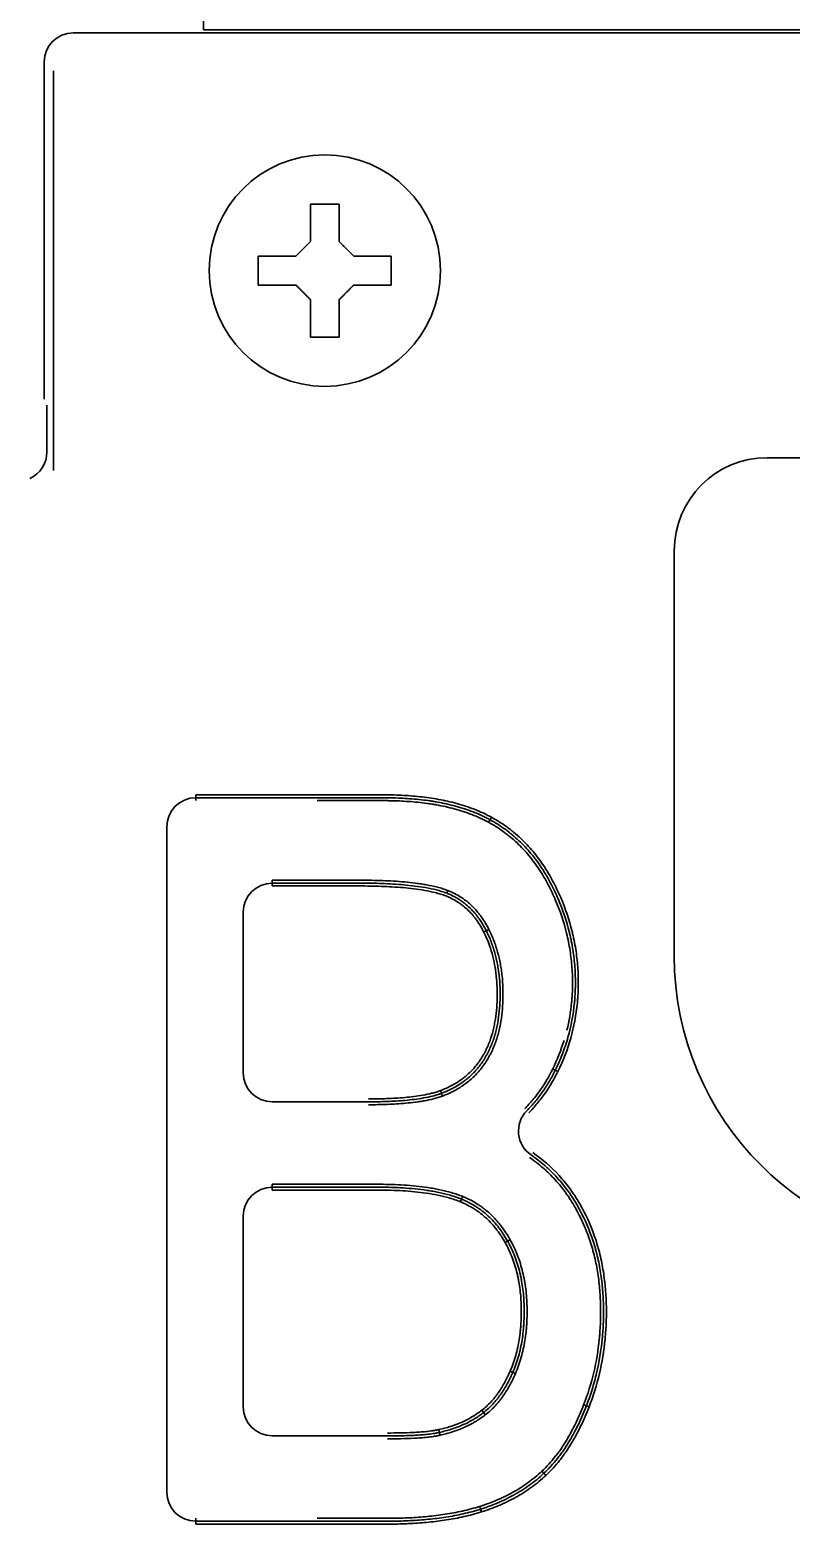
# Model space of a CAD drawing. Extents: x -760 to 4209, y 5795 to 10697.
# Drawn here: x 2643.6 to 2669.9, y 10474.5 to 10526.1 of the extents above; entities that cross this region are included whole.
import ezdxf

# ---------------------------------------------------------------- set-up
doc = ezdxf.new("R2010")
doc.units = 0
doc.header["$LTSCALE"] = 5
doc.layers.add('1', color=7, linetype='CONTINUOUS', true_color=0xffffff)

msp = doc.modelspace()

# ---------------------------------------------------------------- linework, layer by layer
at = {"layer": '1', "color": 7, "linetype": 'Continuous', "lineweight": 35}
for p, q in [((2649.555, 10526.122), (2649.555, 10527.922)), ((2645.054, 10526.022), (2704.055, 10526.022)), ((2704.055, 10526.122), (2649.555, 10526.122)), ((2644.055, 10513.357), (2644.055, 10525.022)), ((2644.37, 10510.894), (2644.37, 10524.707)), ((2651.455, 10517.804), (2651.455, 10518.304)), ((2656.055, 10518.304), (2656.055, 10517.804)), ((2651.455, 10517.304), (2651.455, 10517.804)), ((2656.055, 10517.804), (2656.055, 10517.304)), ((2644.143, 10513.158), (2644.143, 10511.533)), ((2644.143, 10513.158), (2644.143, 10511.533)), ((2644.143, 10511.533), (2644.143, 10511.533)), ((2671.646, 10511.339), (2669.055, 10511.339)), ((2665.838, 10508.122), (2665.838, 10494.122)), ((2649.29, 10499.688), (2649.29, 10499.588)), ((2649.29, 10499.488), (2649.29, 10499.588)), ((2659.421, 10498.739), (2659.469, 10498.827)), ((2659.469, 10498.827), (2659.517, 10498.914)), ((2648.29, 10498.588), (2648.29, 10475.588)), ((2651.935, 10496.739), (2651.935, 10496.639)), ((2651.935, 10496.639), (2651.935, 10496.539)), ((2658.011, 10496.381), (2657.975, 10496.288)), ((2650.935, 10490.08), (2650.935, 10495.639)), ((2659.341, 10494.989), (2659.252, 10494.945)), ((2661.726, 10490.174), (2661.816, 10490.13)), ((2657.786, 10489.374), (2657.751, 10489.468)), ((2655.264, 10489.08), (2651.935, 10489.08)), ((2651.935, 10486.232), (2651.935, 10486.132)), ((2651.935, 10486.132), (2651.935, 10486.032)), ((2658.525, 10485.808), (2658.487, 10485.716)), ((2650.935, 10478.536), (2650.935, 10485.132)), ((2660.078, 10484.264), (2659.991, 10484.216)), ((2660.257, 10479.73), (2660.166, 10479.77)), ((2660.257, 10479.73), (2660.349, 10479.69)), ((2659.244, 10478.342), (2659.183, 10478.421)), ((2659.244, 10478.342), (2659.306, 10478.263)), ((2662.8, 10478.572), (2662.893, 10478.536)), ((2657.697, 10477.755), (2657.719, 10477.658)), ((2655.918, 10477.536), (2651.935, 10477.536)), ((2659.111, 10475.099), (2659.142, 10475.003)), ((2649.29, 10474.688), (2649.29, 10474.588)), ((2649.29, 10474.588), (2649.29, 10474.488))]:
    msp.add_line(p, q, dxfattribs=at)
msp.add_circle((2653.755, 10517.804), 4, dxfattribs=at)
for centre, radius, start, end in [((2669.055, 10508.122), 3.217, 90, 180), ((2649.29, 10498.588), 1, 90, 180), ((2651.935, 10495.639), 1, 90, 180), ((2676.055, 10494.122), 10.217, 180, 270), ((2651.935, 10490.08), 1, 180, 270), ((2661.452, 10488.07), 1, 135.5879, 235.5855), ((2651.935, 10485.132), 1, 90, 180), ((2651.935, 10478.536), 1, 180, 270), ((2649.29, 10475.588), 1, 180, 270)]:
    msp.add_arc(centre, radius, start, end, dxfattribs=at)
for centre, major_axis, ratio, start_param, end_param in [((2645.056, 10525.021), (-0.708, 0.708), 0.998783, 5.498396, 7.067974), ((2643.142, 10511.535), (0.709, -0.709), 0.997569, 5.922109, 7.067974), ((2659.431, 10495.035), (0.0892, 0.0452), 0.004078, 3.141593, 4.712389), ((2661.636, 10490.218), (-0.0897, 0.0441), 0.004362, 1.570796, 3.141593), ((2657.821, 10489.281), (0.0351, -0.0936), 0.002512, 3.141593, 4.712389), ((2658.449, 10485.623), (0.0377, 0.0926), 0.005423, 0, 1.570782), ((2660.165, 10484.313), (0.0872, 0.0489), 0.003959, 3.141593, 4.712389), ((2662.707, 10478.609), (-0.0931, 0.0365), 0.002154, 1.570796, 3.141593), ((2661.263, 10476.317), (-0.0682, 0.0732), 0.005836, 1.570796, 3.141593), ((2661.4, 10476.171), (-0.0686, 0.0728), 0.005836, 0, 1.570796), ((2659.172, 10474.908), (-0.03, 0.0954), 0.004943, 4.712389, 6.283185)]:
    msp.add_ellipse(centre, major_axis=major_axis, ratio=ratio, start_param=start_param, end_param=end_param, dxfattribs=at)
for points in [[(2653.255, 10518.804), (2653.255, 10518.858), (2653.255, 10518.966), (2653.255, 10519.128), (2653.255, 10519.287), (2653.255, 10519.442), (2653.255, 10519.594), (2653.255, 10519.75), (2653.255, 10519.917), (2653.255, 10520.04), (2653.255, 10520.104)], [(2653.255, 10520.104), (2653.422, 10520.104), (2653.755, 10520.104), (2654.088, 10520.104), (2654.255, 10520.104)], [(2652.755, 10518.304), (2652.779, 10518.328), (2652.826, 10518.375), (2652.898, 10518.447), (2652.969, 10518.518), (2653.04, 10518.589), (2653.112, 10518.661), (2653.183, 10518.732), (2653.231, 10518.78), (2653.255, 10518.804)], [(2654.255, 10518.804), (2654.281, 10518.778), (2654.332, 10518.727), (2654.406, 10518.653), (2654.478, 10518.581), (2654.548, 10518.511), (2654.617, 10518.442), (2654.686, 10518.373), (2654.732, 10518.327), (2654.755, 10518.304)], [(2654.755, 10518.304), (2654.809, 10518.304), (2654.917, 10518.304), (2655.079, 10518.304), (2655.238, 10518.304), (2655.393, 10518.304), (2655.545, 10518.304), (2655.701, 10518.304), (2655.868, 10518.304), (2655.991, 10518.304), (2656.055, 10518.304)], [(2652.755, 10517.304), (2652.701, 10517.304), (2652.593, 10517.304), (2652.431, 10517.304), (2652.272, 10517.304), (2652.117, 10517.304), (2651.965, 10517.304), (2651.808, 10517.304), (2651.642, 10517.304), (2651.519, 10517.304), (2651.455, 10517.304)], [(2653.255, 10516.804), (2653.229, 10516.83), (2653.178, 10516.881), (2653.104, 10516.955), (2653.032, 10517.027), (2652.962, 10517.097), (2652.893, 10517.166), (2652.824, 10517.235), (2652.778, 10517.281), (2652.755, 10517.304)], [(2654.755, 10517.304), (2654.731, 10517.28), (2654.684, 10517.233), (2654.612, 10517.161), (2654.541, 10517.09), (2654.47, 10517.019), (2654.398, 10516.947), (2654.327, 10516.876), (2654.279, 10516.828), (2654.255, 10516.804)], [(2654.255, 10516.804), (2654.255, 10516.75), (2654.255, 10516.642), (2654.255, 10516.48), (2654.255, 10516.321), (2654.255, 10516.166), (2654.255, 10516.014), (2654.255, 10515.858), (2654.255, 10515.691), (2654.255, 10515.568), (2654.255, 10515.504)], [(2654.255, 10515.504), (2654.088, 10515.504), (2653.755, 10515.504), (2653.422, 10515.504), (2653.255, 10515.504)], [(2661.636, 10490.217), (2661.794, 10490.539), (2661.925, 10490.868), (2662.029, 10491.205)]]:
    msp.add_open_spline(points, degree=3, dxfattribs=at)
for points, knots in [([(2654.255, 10520.104), (2654.255, 10519.901), (2654.255, 10519.691), (2654.255, 10519.366), (2654.255, 10519.256), (2654.255, 10519.033), (2654.255, 10518.919), (2654.255, 10518.804)], [0, 0, 0, 0, 0.5, 0.5, 0.75, 0.75, 1, 1, 1, 1]), ([(2651.455, 10518.304), (2651.658, 10518.304), (2651.868, 10518.304), (2652.193, 10518.304), (2652.303, 10518.304), (2652.526, 10518.304), (2652.64, 10518.304), (2652.755, 10518.304)], [0, 0, 0, 0, 0.5, 0.5, 0.75, 0.75, 1, 1, 1, 1]), ([(2656.055, 10517.304), (2655.852, 10517.304), (2655.642, 10517.304), (2655.317, 10517.304), (2655.207, 10517.304), (2654.984, 10517.304), (2654.87, 10517.304), (2654.755, 10517.304)], [0, 0, 0, 0, 0.5, 0.5, 0.75, 0.75, 1, 1, 1, 1]), ([(2653.255, 10515.504), (2653.255, 10515.707), (2653.255, 10515.917), (2653.255, 10516.242), (2653.255, 10516.352), (2653.255, 10516.575), (2653.255, 10516.689), (2653.255, 10516.804)], [0, 0, 0, 0, 0.5, 0.5, 0.75, 0.75, 1, 1, 1, 1]), ([(2649.29, 10499.688), (2651.012, 10499.688), (2653.165, 10499.688), (2655.318, 10499.688), (2655.775, 10499.688), (2655.802, 10499.688), (2655.856, 10499.688), (2655.937, 10499.687), (2656.125, 10499.685), (2656.286, 10499.679), (2656.609, 10499.664), (2656.824, 10499.648), (2657.147, 10499.613), (2657.254, 10499.6), (2657.469, 10499.569), (2657.576, 10499.552), (2657.79, 10499.513), (2657.896, 10499.492), (2658.107, 10499.444), (2658.212, 10499.418), (2658.524, 10499.333), (2658.729, 10499.266), (2659.13, 10499.11), (2659.326, 10499.019), (2659.517, 10498.914)], [0, 0, 0, 0, 0.5, 0.625, 0.625, 0.632812, 0.632812, 0.640625, 0.65625, 0.6875, 0.6875, 0.75, 0.75, 0.78125, 0.78125, 0.8125, 0.8125, 0.84375, 0.84375, 0.875, 0.875, 0.9375, 0.9375, 1, 1, 1, 1]), ([(2659.469, 10498.827), (2659.468, 10498.828), (2659.466, 10498.828), (2659.463, 10498.83), (2659.459, 10498.832), (2659.448, 10498.838), (2659.427, 10498.849), (2659.386, 10498.872), (2659.301, 10498.915), (2659.229, 10498.95), (2659.082, 10499.018), (2658.984, 10499.06), (2658.685, 10499.176), (2658.482, 10499.241), (2658.07, 10499.353), (2657.861, 10499.399), (2657.597, 10499.447), (2657.544, 10499.456), (2657.437, 10499.473), (2657.384, 10499.481), (2657.224, 10499.503), (2657.117, 10499.516), (2656.796, 10499.55), (2656.582, 10499.565), (2656.26, 10499.58), (2656.153, 10499.583), (2655.992, 10499.586), (2655.939, 10499.587), (2655.832, 10499.588), (2655.778, 10499.588), (2655.295, 10499.588), (2653.151, 10499.588), (2651.006, 10499.588), (2649.29, 10499.588)], [0, 0, 0, 0, 0.000488, 0.000488, 0.000977, 0.001953, 0.003906, 0.007812, 0.015625, 0.03125, 0.03125, 0.0625, 0.0625, 0.125, 0.125, 0.1875, 0.1875, 0.203125, 0.203125, 0.21875, 0.21875, 0.25, 0.25, 0.3125, 0.3125, 0.34375, 0.34375, 0.359375, 0.359375, 0.375, 0.375, 0.5, 1, 1, 1, 1]), ([(2659.421, 10498.739), (2659.232, 10498.843), (2659.037, 10498.932), (2658.64, 10499.085), (2658.438, 10499.15), (2658.028, 10499.26), (2657.82, 10499.305), (2657.557, 10499.352), (2657.504, 10499.361), (2657.398, 10499.377), (2657.345, 10499.385), (2657.186, 10499.407), (2657.079, 10499.42), (2656.76, 10499.453), (2656.547, 10499.467), (2656.227, 10499.481), (2656.12, 10499.484), (2655.96, 10499.487), (2655.907, 10499.487), (2655.8, 10499.488), (2655.747, 10499.488), (2655.267, 10499.488), (2654.531, 10499.488), (2653.795, 10499.488), (2653.486, 10499.488)], [0, 0, 0, 0, 0.105854, 0.105854, 0.211707, 0.211707, 0.317561, 0.317561, 0.344025, 0.344025, 0.370488, 0.370488, 0.423415, 0.423415, 0.529269, 0.529269, 0.582195, 0.582195, 0.608659, 0.608659, 0.635122, 0.635122, 0.84683, 1, 1, 1, 1]), ([(2661.726, 10490.174), (2661.727, 10490.176), (2661.728, 10490.179), (2661.731, 10490.185), (2661.735, 10490.194), (2661.745, 10490.214), (2661.765, 10490.254), (2661.803, 10490.336), (2661.877, 10490.498), (2662.012, 10490.828), (2662.109, 10491.115), (2662.274, 10491.698), (2662.349, 10492.097), (2662.394, 10492.556), (2662.398, 10492.607), (2662.406, 10492.71), (2662.415, 10492.863), (2662.42, 10493.016), (2662.423, 10493.322), (2662.417, 10493.525), (2662.388, 10493.93), (2662.365, 10494.132), (2662.318, 10494.434), (2662.291, 10494.585), (2662.259, 10494.735), (2662.237, 10494.835), (2662.225, 10494.885), (2662.115, 10495.333), (2661.984, 10495.718), (2661.785, 10496.184), (2661.743, 10496.276), (2661.656, 10496.46), (2661.61, 10496.551), (2661.515, 10496.731), (2661.465, 10496.82), (2661.387, 10496.952), (2661.361, 10496.996), (2661.306, 10497.083), (2661.278, 10497.126), (2661.136, 10497.34), (2661.015, 10497.504), (2660.754, 10497.816), (2660.615, 10497.965), (2660.392, 10498.174), (2660.315, 10498.242), (2660.196, 10498.34), (2660.156, 10498.373), (2660.074, 10498.436), (2660.033, 10498.467), (2659.824, 10498.618), (2659.65, 10498.728), (2659.469, 10498.827)], [0, 0, 0, 0, 0.000977, 0.000977, 0.001953, 0.003906, 0.007813, 0.015625, 0.03125, 0.0625, 0.125, 0.125, 0.25, 0.25, 0.265625, 0.265625, 0.28125, 0.3125, 0.3125, 0.375, 0.375, 0.4375, 0.4375, 0.46875, 0.484375, 0.484375, 0.5, 0.5, 0.625, 0.625, 0.65625, 0.65625, 0.6875, 0.6875, 0.71875, 0.71875, 0.734375, 0.734375, 0.75, 0.75, 0.8125, 0.8125, 0.875, 0.875, 0.90625, 0.90625, 0.921875, 0.921875, 0.9375, 0.9375, 1, 1, 1, 1]), ([(2659.517, 10498.914), (2659.701, 10498.814), (2659.878, 10498.703), (2660.089, 10498.55), (2660.131, 10498.518), (2660.214, 10498.454), (2660.255, 10498.422), (2660.376, 10498.322), (2660.454, 10498.253), (2660.681, 10498.04), (2660.822, 10497.89), (2661.088, 10497.573), (2661.211, 10497.407), (2661.356, 10497.19), (2661.384, 10497.146), (2661.44, 10497.058), (2661.521, 10496.924), (2661.597, 10496.789), (2661.694, 10496.606), (2661.74, 10496.514), (2661.829, 10496.328), (2661.872, 10496.234), (2662.075, 10495.761), (2662.208, 10495.371), (2662.32, 10494.916), (2662.332, 10494.865), (2662.355, 10494.763), (2662.388, 10494.61), (2662.452, 10494.253), (2662.487, 10493.945), (2662.517, 10493.534), (2662.523, 10493.328), (2662.52, 10493.017), (2662.515, 10492.862), (2662.506, 10492.706), (2662.498, 10492.602), (2662.494, 10492.55), (2662.449, 10492.083), (2662.297, 10491.274), (2662, 10490.505), (2661.816, 10490.13)], [0, 0, 0, 0, 0.0625, 0.0625, 0.078125, 0.078125, 0.09375, 0.09375, 0.125, 0.125, 0.1875, 0.1875, 0.25, 0.25, 0.265625, 0.265625, 0.28125, 0.3125, 0.3125, 0.34375, 0.34375, 0.375, 0.375, 0.5, 0.5, 0.515625, 0.515625, 0.53125, 0.5625, 0.625, 0.625, 0.6875, 0.6875, 0.71875, 0.734375, 0.734375, 0.75, 0.75, 0.875, 1, 1, 1, 1]), ([(2662.126, 10491.555), (2662.203, 10491.867), (2662.257, 10492.186), (2662.294, 10492.56), (2662.298, 10492.611), (2662.306, 10492.712), (2662.309, 10492.762), (2662.317, 10492.913), (2662.32, 10493.014), (2662.323, 10493.315), (2662.317, 10493.515), (2662.289, 10493.914), (2662.255, 10494.212), (2662.203, 10494.509), (2662.163, 10494.706), (2662.141, 10494.805), (2662.022, 10495.296), (2661.893, 10495.675), (2661.697, 10496.134), (2661.656, 10496.225), (2661.571, 10496.406), (2661.526, 10496.495), (2661.386, 10496.761), (2661.285, 10496.934), (2661.117, 10497.188), (2661.059, 10497.271), (2660.939, 10497.433), (2660.877, 10497.512), (2660.685, 10497.743), (2660.548, 10497.89), (2660.329, 10498.096), (2660.216, 10498.196), (2660.098, 10498.291), (2660.018, 10498.354), (2659.977, 10498.384), (2659.854, 10498.474), (2659.77, 10498.531), (2659.598, 10498.639), (2659.511, 10498.69), (2659.421, 10498.739)], [0, 0, 0, 0, 0.118846, 0.118846, 0.137203, 0.137203, 0.15556, 0.15556, 0.192275, 0.192275, 0.265705, 0.265705, 0.339134, 0.375849, 0.375849, 0.412564, 0.412564, 0.559423, 0.559423, 0.596138, 0.596138, 0.632852, 0.632852, 0.706282, 0.706282, 0.742997, 0.742997, 0.779711, 0.779711, 0.853141, 0.853141, 0.889856, 0.908213, 0.908213, 0.92657, 0.92657, 0.963285, 0.963285, 1, 1, 1, 1]), ([(2651.935, 10496.739), (2652.444, 10496.739), (2653.208, 10496.739), (2654.099, 10496.739), (2654.545, 10496.739), (2654.736, 10496.739), (2654.863, 10496.739), (2654.927, 10496.74), (2655.245, 10496.739), (2655.5, 10496.734), (2655.882, 10496.72), (2656.009, 10496.714), (2656.263, 10496.698), (2656.39, 10496.688), (2656.644, 10496.665), (2656.77, 10496.652), (2656.96, 10496.627), (2657.023, 10496.618), (2657.149, 10496.599), (2657.212, 10496.589), (2657.4, 10496.555), (2657.524, 10496.528), (2657.709, 10496.481), (2657.77, 10496.463), (2657.892, 10496.425), (2657.952, 10496.404), (2658.011, 10496.381)], [0, 0, 0, 0, 0.25, 0.375, 0.4375, 0.46875, 0.46875, 0.5, 0.5, 0.625, 0.625, 0.6875, 0.6875, 0.75, 0.75, 0.8125, 0.8125, 0.84375, 0.84375, 0.875, 0.875, 0.9375, 0.9375, 0.96875, 0.96875, 1, 1, 1, 1]), ([(2651.935, 10496.639), (2652.441, 10496.639), (2653.2, 10496.639), (2654.086, 10496.639), (2654.529, 10496.639), (2654.719, 10496.639), (2654.845, 10496.639), (2654.909, 10496.64), (2655.225, 10496.639), (2655.478, 10496.635), (2655.858, 10496.621), (2655.984, 10496.615), (2656.237, 10496.599), (2656.363, 10496.59), (2656.615, 10496.568), (2656.741, 10496.554), (2656.992, 10496.522), (2657.117, 10496.504), (2657.367, 10496.459), (2657.491, 10496.433), (2657.675, 10496.386), (2657.735, 10496.369), (2657.856, 10496.332), (2657.916, 10496.311), (2657.975, 10496.288)], [0, 0, 0, 0, 0.25, 0.375, 0.4375, 0.46875, 0.46875, 0.5, 0.5, 0.625, 0.625, 0.6875, 0.6875, 0.75, 0.75, 0.8125, 0.8125, 0.875, 0.875, 0.9375, 0.9375, 0.96875, 0.96875, 1, 1, 1, 1]), ([(2657.939, 10496.194), (2657.879, 10496.218), (2657.819, 10496.238), (2657.699, 10496.276), (2657.638, 10496.293), (2657.455, 10496.339), (2657.333, 10496.364), (2657.086, 10496.408), (2656.962, 10496.426), (2656.714, 10496.457), (2656.589, 10496.47), (2656.339, 10496.492), (2656.213, 10496.501), (2655.962, 10496.516), (2655.836, 10496.522), (2655.459, 10496.535), (2655.207, 10496.539), (2654.893, 10496.539), (2654.83, 10496.539), (2654.704, 10496.539), (2654.515, 10496.539), (2654.075, 10496.539), (2653.194, 10496.539), (2652.439, 10496.539), (2651.935, 10496.539)], [0, 0, 0, 0, 0.03125, 0.03125, 0.0625, 0.0625, 0.125, 0.125, 0.1875, 0.1875, 0.25, 0.25, 0.3125, 0.3125, 0.375, 0.375, 0.5, 0.5, 0.53125, 0.53125, 0.5625, 0.625, 0.75, 1, 1, 1, 1]), ([(2659.252, 10494.945), (2659.182, 10495.084), (2659.104, 10495.217), (2658.992, 10495.376), (2658.968, 10495.407), (2658.921, 10495.468), (2658.848, 10495.558), (2658.717, 10495.699), (2658.602, 10495.801), (2658.512, 10495.873), (2658.481, 10495.897), (2658.434, 10495.931), (2658.418, 10495.942), (2658.385, 10495.964), (2658.24, 10496.06), (2658.084, 10496.138), (2657.939, 10496.194)], [0, 0, 0, 0, 0.25, 0.25, 0.3125, 0.3125, 0.375, 0.5, 0.625, 0.625, 0.6875, 0.6875, 0.71875, 0.71875, 0.75, 1, 1, 1, 1]), ([(2657.975, 10496.288), (2657.98, 10496.286), (2657.985, 10496.284), (2657.994, 10496.28), (2658.008, 10496.275), (2658.041, 10496.261), (2658.106, 10496.233), (2658.233, 10496.173), (2658.355, 10496.103), (2658.439, 10496.048), (2658.473, 10496.025), (2658.489, 10496.014), (2658.538, 10495.978), (2658.635, 10495.906), (2658.784, 10495.773), (2658.893, 10495.657), (2658.971, 10495.565), (2658.997, 10495.534), (2659.046, 10495.47), (2659.07, 10495.438), (2659.14, 10495.339), (2659.184, 10495.271), (2659.267, 10495.133), (2659.305, 10495.062), (2659.341, 10494.989)], [0, 0, 0, 0, 0.007813, 0.007813, 0.015625, 0.03125, 0.0625, 0.125, 0.25, 0.28125, 0.28125, 0.3125, 0.3125, 0.375, 0.5, 0.625, 0.625, 0.6875, 0.6875, 0.75, 0.75, 0.875, 0.875, 1, 1, 1, 1]), ([(2658.011, 10496.381), (2658.168, 10496.32), (2658.317, 10496.245), (2658.494, 10496.132), (2658.529, 10496.108), (2658.597, 10496.06), (2658.697, 10495.984), (2658.852, 10495.847), (2658.965, 10495.726), (2659.047, 10495.631), (2659.073, 10495.598), (2659.124, 10495.532), (2659.149, 10495.499), (2659.271, 10495.328), (2659.356, 10495.184), (2659.431, 10495.034)], [0, 0, 0, 0, 0.25, 0.25, 0.3125, 0.3125, 0.375, 0.5, 0.625, 0.625, 0.6875, 0.6875, 0.75, 0.75, 1, 1, 1, 1]), ([(2657.751, 10489.468), (2657.877, 10489.515), (2657.999, 10489.568), (2658.234, 10489.69), (2658.348, 10489.759), (2658.484, 10489.855), (2658.51, 10489.875), (2658.564, 10489.915), (2658.59, 10489.936), (2658.668, 10490), (2658.817, 10490.133), (2658.949, 10490.28), (2659.07, 10490.436), (2659.108, 10490.49), (2659.181, 10490.601), (2659.216, 10490.658), (2659.265, 10490.745), (2659.281, 10490.775), (2659.312, 10490.834), (2659.356, 10490.924), (2659.397, 10491.015), (2659.471, 10491.199), (2659.514, 10491.325), (2659.567, 10491.517), (2659.584, 10491.582), (2659.606, 10491.679), (2659.613, 10491.712), (2659.626, 10491.778), (2659.632, 10491.81), (2659.661, 10491.974), (2659.679, 10492.105), (2659.704, 10492.368), (2659.711, 10492.5), (2659.717, 10492.697), (2659.717, 10492.763), (2659.717, 10492.894), (2659.716, 10492.96), (2659.708, 10493.158), (2659.699, 10493.29), (2659.678, 10493.488), (2659.67, 10493.554), (2659.655, 10493.653), (2659.65, 10493.686), (2659.639, 10493.751), (2659.61, 10493.915), (2659.573, 10494.076), (2659.467, 10494.458), (2659.373, 10494.706), (2659.252, 10494.945)], [0, 0, 0, 0, 0.0625, 0.0625, 0.125, 0.125, 0.140625, 0.140625, 0.15625, 0.15625, 0.1875, 0.25, 0.25, 0.28125, 0.28125, 0.3125, 0.3125, 0.328125, 0.328125, 0.34375, 0.375, 0.375, 0.4375, 0.4375, 0.46875, 0.46875, 0.484375, 0.484375, 0.5, 0.5, 0.5625, 0.5625, 0.625, 0.625, 0.65625, 0.65625, 0.6875, 0.6875, 0.75, 0.75, 0.78125, 0.78125, 0.796875, 0.796875, 0.8125, 0.875, 0.875, 1, 1, 1, 1]), ([(2659.341, 10494.989), (2659.342, 10494.988), (2659.343, 10494.986), (2659.345, 10494.982), (2659.348, 10494.976), (2659.355, 10494.963), (2659.368, 10494.936), (2659.394, 10494.882), (2659.444, 10494.773), (2659.483, 10494.679), (2659.556, 10494.489), (2659.598, 10494.36), (2659.67, 10494.099), (2659.701, 10493.967), (2659.732, 10493.799), (2659.738, 10493.765), (2659.749, 10493.698), (2659.755, 10493.664), (2659.769, 10493.563), (2659.778, 10493.495), (2659.799, 10493.292), (2659.809, 10493.157), (2659.816, 10492.954), (2659.817, 10492.886), (2659.817, 10492.751), (2659.816, 10492.684), (2659.811, 10492.482), (2659.803, 10492.347), (2659.776, 10492.077), (2659.758, 10491.943), (2659.727, 10491.775), (2659.721, 10491.741), (2659.707, 10491.674), (2659.7, 10491.64), (2659.677, 10491.54), (2659.66, 10491.474), (2659.604, 10491.278), (2659.559, 10491.149), (2659.482, 10490.96), (2659.454, 10490.898), (2659.409, 10490.806), (2659.394, 10490.775), (2659.362, 10490.715), (2659.345, 10490.684), (2659.294, 10490.595), (2659.259, 10490.537), (2659.183, 10490.423), (2659.144, 10490.368), (2659.019, 10490.208), (2658.929, 10490.108), (2658.781, 10489.967), (2658.73, 10489.922), (2658.651, 10489.856), (2658.624, 10489.835), (2658.569, 10489.793), (2658.541, 10489.773), (2658.485, 10489.733), (2658.456, 10489.714), (2658.399, 10489.676), (2658.312, 10489.622), (2658.222, 10489.571), (2658.04, 10489.477), (2657.915, 10489.422), (2657.786, 10489.374)], [0, 0, 0, 0, 0.000977, 0.000977, 0.001953, 0.003906, 0.007813, 0.015625, 0.03125, 0.0625, 0.0625, 0.125, 0.125, 0.1875, 0.1875, 0.203125, 0.203125, 0.21875, 0.21875, 0.25, 0.25, 0.3125, 0.3125, 0.34375, 0.34375, 0.375, 0.375, 0.4375, 0.4375, 0.5, 0.5, 0.515625, 0.515625, 0.53125, 0.53125, 0.5625, 0.5625, 0.625, 0.625, 0.65625, 0.65625, 0.671875, 0.671875, 0.6875, 0.6875, 0.71875, 0.71875, 0.75, 0.75, 0.8125, 0.8125, 0.84375, 0.84375, 0.859375, 0.859375, 0.875, 0.875, 0.890625, 0.890625, 0.90625, 0.9375, 0.9375, 1, 1, 1, 1]), ([(2659.431, 10495.034), (2659.494, 10494.908), (2659.551, 10494.78), (2659.651, 10494.52), (2659.694, 10494.388), (2659.768, 10494.119), (2659.8, 10493.983), (2659.838, 10493.776), (2659.85, 10493.707), (2659.87, 10493.568), (2659.878, 10493.499), (2659.9, 10493.291), (2659.909, 10493.152), (2659.916, 10492.944), (2659.917, 10492.875), (2659.917, 10492.736), (2659.916, 10492.667), (2659.91, 10492.459), (2659.901, 10492.32), (2659.873, 10492.043), (2659.853, 10491.905), (2659.821, 10491.732), (2659.814, 10491.698), (2659.8, 10491.629), (2659.777, 10491.526), (2659.75, 10491.425), (2659.691, 10491.224), (2659.645, 10491.092), (2659.564, 10490.899), (2659.535, 10490.835), (2659.488, 10490.741), (2659.472, 10490.709), (2659.439, 10490.647), (2659.422, 10490.616), (2659.334, 10490.464), (2659.256, 10490.349), (2659.085, 10490.131), (2658.991, 10490.028), (2658.839, 10489.884), (2658.786, 10489.838), (2658.677, 10489.749), (2658.62, 10489.706), (2658.449, 10489.586), (2658.329, 10489.514), (2658.081, 10489.386), (2657.953, 10489.33), (2657.821, 10489.28)], [0, 0, 0, 0, 0.0625, 0.0625, 0.125, 0.125, 0.1875, 0.1875, 0.21875, 0.21875, 0.25, 0.25, 0.3125, 0.3125, 0.34375, 0.34375, 0.375, 0.375, 0.4375, 0.4375, 0.5, 0.5, 0.515625, 0.515625, 0.53125, 0.5625, 0.5625, 0.625, 0.625, 0.65625, 0.65625, 0.671875, 0.671875, 0.6875, 0.6875, 0.75, 0.75, 0.8125, 0.8125, 0.84375, 0.84375, 0.875, 0.875, 0.9375, 0.9375, 1, 1, 1, 1]), ([(2660.667, 10488.84), (2660.766, 10488.94), (2660.86, 10489.045), (2661.04, 10489.262), (2661.126, 10489.373), (2661.37, 10489.72), (2661.512, 10489.963), (2661.636, 10490.217)], [0, 0, 0, 0, 0.25, 0.25, 0.5, 0.5, 1, 1, 1, 1]), ([(2660.738, 10488.77), (2660.839, 10488.872), (2660.935, 10488.979), (2661.118, 10489.199), (2661.206, 10489.313), (2661.371, 10489.549), (2661.449, 10489.67), (2661.595, 10489.918), (2661.663, 10490.044), (2661.726, 10490.174)], [0, 0, 0, 0, 0.25, 0.25, 0.5, 0.5, 0.75, 0.75, 1, 1, 1, 1]), ([(2661.816, 10490.13), (2661.687, 10489.866), (2661.539, 10489.614), (2661.286, 10489.254), (2661.197, 10489.138), (2661.01, 10488.913), (2660.912, 10488.804), (2660.81, 10488.7)], [0, 0, 0, 0, 0.5, 0.5, 0.75, 0.75, 1, 1, 1, 1]), ([(2655.264, 10489.18), (2655.473, 10489.18), (2655.683, 10489.183), (2655.997, 10489.195), (2656.102, 10489.2), (2656.312, 10489.212), (2656.416, 10489.22), (2656.625, 10489.239), (2656.729, 10489.25), (2656.937, 10489.277), (2657.041, 10489.292), (2657.247, 10489.329), (2657.349, 10489.35), (2657.501, 10489.388), (2657.552, 10489.402), (2657.652, 10489.433), (2657.702, 10489.449), (2657.751, 10489.468)], [0, 0, 0, 0, 0.25, 0.25, 0.375, 0.375, 0.5, 0.5, 0.625, 0.625, 0.75, 0.75, 0.875, 0.875, 0.9375, 0.9375, 1, 1, 1, 1]), ([(2657.786, 10489.374), (2657.783, 10489.373), (2657.78, 10489.372), (2657.773, 10489.37), (2657.764, 10489.366), (2657.742, 10489.358), (2657.698, 10489.343), (2657.66, 10489.331), (2657.584, 10489.307), (2657.533, 10489.293), (2657.379, 10489.254), (2657.275, 10489.232), (2657.066, 10489.195), (2656.961, 10489.179), (2656.75, 10489.152), (2656.644, 10489.14), (2656.432, 10489.121), (2656.326, 10489.113), (2656.114, 10489.1), (2656.008, 10489.095), (2655.689, 10489.083), (2655.476, 10489.08), (2655.264, 10489.08)], [0, 0, 0, 0, 0.003906, 0.003906, 0.007812, 0.015625, 0.03125, 0.0625, 0.0625, 0.125, 0.125, 0.25, 0.25, 0.375, 0.375, 0.5, 0.5, 0.625, 0.625, 0.75, 0.75, 1, 1, 1, 1]), ([(2657.821, 10489.28), (2657.77, 10489.261), (2657.719, 10489.244), (2657.616, 10489.213), (2657.564, 10489.198), (2657.408, 10489.158), (2657.303, 10489.136), (2657.144, 10489.107), (2657.091, 10489.098), (2656.984, 10489.082), (2656.931, 10489.074), (2656.77, 10489.053), (2656.663, 10489.042), (2656.449, 10489.022), (2656.341, 10489.014), (2656.126, 10489.001), (2656.018, 10488.995), (2655.695, 10488.983), (2655.479, 10488.98), (2655.264, 10488.98)], [0, 0, 0, 0, 0.0625, 0.0625, 0.125, 0.125, 0.25, 0.25, 0.3125, 0.3125, 0.375, 0.375, 0.5, 0.5, 0.625, 0.625, 0.75, 0.75, 1, 1, 1, 1]), ([(2662.707, 10478.608), (2662.851, 10478.975), (2662.967, 10479.349), (2663.146, 10480.107), (2663.209, 10480.492), (2663.252, 10480.932), (2663.257, 10480.98), (2663.265, 10481.078), (2663.268, 10481.128), (2663.278, 10481.275), (2663.288, 10481.471), (2663.295, 10481.764), (2663.293, 10481.959), (2663.286, 10482.251), (2663.276, 10482.445), (2663.241, 10482.832), (2663.216, 10483.025), (2663.153, 10483.41), (2663.114, 10483.601), (2663.054, 10483.84), (2663.042, 10483.888), (2663.016, 10483.983), (2663.002, 10484.031), (2662.96, 10484.172), (2662.81, 10484.641), (2662.609, 10485.086), (2662.366, 10485.512), (2662.315, 10485.596), (2662.235, 10485.721), (2662.208, 10485.762), (2662.152, 10485.844), (2662.124, 10485.884), (2662.066, 10485.965), (2662.036, 10486.004), (2661.977, 10486.083), (2661.885, 10486.2), (2661.725, 10486.387), (2661.588, 10486.529), (2661.482, 10486.633), (2661.446, 10486.667), (2661.373, 10486.734), (2661.189, 10486.899), (2660.994, 10487.05), (2660.831, 10487.162)], [0, 0, 0, 0, 0.125, 0.125, 0.25, 0.25, 0.265625, 0.265625, 0.28125, 0.28125, 0.3125, 0.34375, 0.375, 0.375, 0.4375, 0.4375, 0.5, 0.5, 0.5625, 0.5625, 0.578125, 0.578125, 0.59375, 0.59375, 0.625, 0.75, 0.75, 0.78125, 0.78125, 0.796875, 0.796875, 0.8125, 0.8125, 0.828125, 0.828125, 0.84375, 0.875, 0.90625, 0.90625, 0.921875, 0.921875, 0.9375, 1, 1, 1, 1]), ([(2662.8, 10478.572), (2662.801, 10478.575), (2662.802, 10478.578), (2662.805, 10478.584), (2662.808, 10478.593), (2662.816, 10478.613), (2662.832, 10478.654), (2662.862, 10478.735), (2662.922, 10478.899), (2663.031, 10479.229), (2663.109, 10479.515), (2663.245, 10480.093), (2663.309, 10480.483), (2663.357, 10480.979), (2663.366, 10481.079), (2663.379, 10481.278), (2663.389, 10481.476), (2663.393, 10481.674), (2663.394, 10481.872), (2663.393, 10481.971), (2663.386, 10482.267), (2663.375, 10482.464), (2663.339, 10482.857), (2663.314, 10483.052), (2663.248, 10483.443), (2663.208, 10483.637), (2663.147, 10483.88), (2663.134, 10483.928), (2663.108, 10484.025), (2663.066, 10484.169), (2662.898, 10484.69), (2662.694, 10485.141), (2662.446, 10485.573), (2662.394, 10485.658), (2662.313, 10485.785), (2662.285, 10485.827), (2662.228, 10485.909), (2662.199, 10485.951), (2662.052, 10486.154), (2661.927, 10486.309), (2661.725, 10486.531), (2661.655, 10486.603), (2661.548, 10486.709), (2661.511, 10486.743), (2661.437, 10486.811), (2661.251, 10486.978), (2661.053, 10487.131), (2660.887, 10487.245)], [0, 0, 0, 0, 0.000977, 0.000977, 0.001953, 0.003906, 0.007813, 0.015625, 0.03125, 0.0625, 0.125, 0.125, 0.25, 0.25, 0.28125, 0.28125, 0.3125, 0.34375, 0.34375, 0.375, 0.375, 0.4375, 0.4375, 0.5, 0.5, 0.5625, 0.5625, 0.578125, 0.578125, 0.59375, 0.625, 0.75, 0.75, 0.78125, 0.78125, 0.796875, 0.796875, 0.8125, 0.8125, 0.875, 0.875, 0.90625, 0.90625, 0.921875, 0.921875, 0.9375, 1, 1, 1, 1]), ([(2660.944, 10487.327), (2661.281, 10487.096), (2661.584, 10486.833), (2661.99, 10486.389), (2662.149, 10486.195), (2662.295, 10485.988), (2662.353, 10485.904), (2662.381, 10485.862), (2662.465, 10485.734), (2662.518, 10485.647), (2662.772, 10485.209), (2662.94, 10484.843), (2663.107, 10484.367), (2663.154, 10484.223), (2663.197, 10484.077), (2663.224, 10483.979), (2663.237, 10483.929), (2663.3, 10483.683), (2663.342, 10483.486), (2663.409, 10483.089), (2663.435, 10482.89), (2663.473, 10482.491), (2663.485, 10482.291), (2663.493, 10481.99), (2663.494, 10481.89), (2663.493, 10481.689), (2663.489, 10481.487), (2663.479, 10481.286), (2663.466, 10481.083), (2663.458, 10480.982), (2663.409, 10480.478), (2663.345, 10480.081), (2663.161, 10479.299), (2663.042, 10478.914), (2662.893, 10478.536)], [0, 0, 0, 0, 0.125, 0.125, 0.1875, 0.203125, 0.203125, 0.21875, 0.21875, 0.25, 0.25, 0.375, 0.375, 0.40625, 0.421875, 0.421875, 0.4375, 0.4375, 0.5, 0.5, 0.5625, 0.5625, 0.625, 0.625, 0.65625, 0.65625, 0.6875, 0.71875, 0.71875, 0.75, 0.75, 0.875, 0.875, 1, 1, 1, 1]), ([(2651.935, 10486.232), (2653.041, 10486.232), (2654.217, 10486.232), (2655.392, 10486.232), (2655.53, 10486.232), (2655.599, 10486.232), (2655.807, 10486.23), (2655.945, 10486.228), (2656.222, 10486.219), (2656.36, 10486.212), (2656.636, 10486.194), (2656.774, 10486.183), (2657.048, 10486.155), (2657.186, 10486.138), (2657.391, 10486.107), (2657.459, 10486.096), (2657.595, 10486.071), (2657.663, 10486.058), (2657.866, 10486.015), (2658.001, 10485.982), (2658.266, 10485.905), (2658.397, 10485.861), (2658.525, 10485.808)], [0, 0, 0, 0, 0.5, 0.53125, 0.53125, 0.5625, 0.5625, 0.625, 0.625, 0.6875, 0.6875, 0.75, 0.75, 0.8125, 0.8125, 0.84375, 0.84375, 0.875, 0.875, 0.9375, 0.9375, 1, 1, 1, 1]), ([(2651.935, 10486.132), (2653.035, 10486.132), (2654.203, 10486.132), (2655.372, 10486.132), (2655.509, 10486.132), (2655.578, 10486.132), (2655.784, 10486.131), (2655.921, 10486.128), (2656.196, 10486.12), (2656.334, 10486.113), (2656.608, 10486.096), (2656.745, 10486.085), (2657.018, 10486.057), (2657.155, 10486.041), (2657.358, 10486.011), (2657.426, 10486), (2657.562, 10485.976), (2657.629, 10485.963), (2657.831, 10485.921), (2657.965, 10485.888), (2658.229, 10485.812), (2658.359, 10485.768), (2658.487, 10485.716)], [0, 0, 0, 0, 0.5, 0.53125, 0.53125, 0.5625, 0.5625, 0.625, 0.625, 0.6875, 0.6875, 0.75, 0.75, 0.8125, 0.8125, 0.84375, 0.84375, 0.875, 0.875, 0.9375, 0.9375, 1, 1, 1, 1]), ([(2658.449, 10485.624), (2658.384, 10485.65), (2658.32, 10485.674), (2658.19, 10485.718), (2658.125, 10485.738), (2657.928, 10485.795), (2657.796, 10485.826), (2657.53, 10485.881), (2657.396, 10485.904), (2657.127, 10485.944), (2656.992, 10485.96), (2656.721, 10485.987), (2656.585, 10485.997), (2656.312, 10486.014), (2656.176, 10486.02), (2655.902, 10486.029), (2655.765, 10486.031), (2655.594, 10486.032), (2655.56, 10486.032), (2655.492, 10486.032), (2655.389, 10486.032), (2654.192, 10486.032), (2653.029, 10486.032), (2651.935, 10486.032)], [0, 0, 0, 0, 0.03125, 0.03125, 0.0625, 0.0625, 0.125, 0.125, 0.1875, 0.1875, 0.25, 0.25, 0.3125, 0.3125, 0.375, 0.375, 0.4375, 0.4375, 0.453125, 0.453125, 0.46875, 0.5, 1, 1, 1, 1]), ([(2659.991, 10484.216), (2659.947, 10484.294), (2659.902, 10484.37), (2659.829, 10484.482), (2659.804, 10484.519), (2659.752, 10484.591), (2659.726, 10484.627), (2659.59, 10484.804), (2659.472, 10484.935), (2659.278, 10485.114), (2659.177, 10485.2), (2659.07, 10485.279), (2658.997, 10485.33), (2658.96, 10485.355), (2658.772, 10485.474), (2658.614, 10485.555), (2658.449, 10485.624)], [0, 0, 0, 0, 0.125, 0.125, 0.1875, 0.1875, 0.25, 0.25, 0.5, 0.5, 0.625, 0.6875, 0.6875, 0.75, 0.75, 1, 1, 1, 1]), ([(2658.487, 10485.716), (2658.497, 10485.712), (2658.508, 10485.707), (2658.529, 10485.698), (2658.561, 10485.684), (2658.634, 10485.651), (2658.778, 10485.581), (2658.898, 10485.513), (2659.014, 10485.439), (2659.052, 10485.413), (2659.128, 10485.361), (2659.238, 10485.279), (2659.481, 10485.074), (2659.665, 10484.871), (2659.805, 10484.689), (2659.832, 10484.652), (2659.885, 10484.577), (2659.911, 10484.539), (2659.986, 10484.423), (2660.033, 10484.345), (2660.078, 10484.264)], [0, 0, 0, 0, 0.015625, 0.015625, 0.03125, 0.0625, 0.125, 0.25, 0.25, 0.3125, 0.3125, 0.375, 0.5, 0.75, 0.75, 0.8125, 0.8125, 0.875, 0.875, 1, 1, 1, 1]), ([(2658.525, 10485.808), (2658.701, 10485.736), (2658.869, 10485.649), (2659.069, 10485.522), (2659.108, 10485.496), (2659.186, 10485.442), (2659.3, 10485.358), (2659.479, 10485.207), (2659.643, 10485.041), (2659.736, 10484.934), (2659.797, 10484.862), (2659.826, 10484.825), (2659.971, 10484.637), (2660.073, 10484.478), (2660.166, 10484.313)], [0, 0, 0, 0, 0.25, 0.25, 0.3125, 0.3125, 0.375, 0.5, 0.625, 0.6875, 0.6875, 0.75, 0.75, 1, 1, 1, 1]), ([(2660.166, 10484.313), (2660.264, 10484.138), (2660.348, 10483.957), (2660.491, 10483.586), (2660.55, 10483.395), (2660.645, 10483.005), (2660.68, 10482.809), (2660.729, 10482.416), (2660.743, 10482.219), (2660.751, 10481.922), (2660.752, 10481.823), (2660.749, 10481.624), (2660.745, 10481.525), (2660.736, 10481.376), (2660.733, 10481.326), (2660.724, 10481.226), (2660.71, 10481.077), (2660.69, 10480.929), (2660.643, 10480.636), (2660.601, 10480.443), (2660.493, 10480.062), (2660.428, 10479.874), (2660.349, 10479.69)], [0, 0, 0, 0, 0.125, 0.125, 0.25, 0.25, 0.375, 0.375, 0.5, 0.5, 0.5625, 0.5625, 0.625, 0.625, 0.65625, 0.65625, 0.6875, 0.75, 0.75, 0.875, 0.875, 1, 1, 1, 1]), ([(2660.166, 10479.77), (2660.242, 10479.947), (2660.304, 10480.128), (2660.407, 10480.494), (2660.448, 10480.68), (2660.493, 10480.963), (2660.505, 10481.058), (2660.521, 10481.201), (2660.525, 10481.249), (2660.533, 10481.345), (2660.544, 10481.488), (2660.549, 10481.631), (2660.552, 10481.822), (2660.551, 10481.917), (2660.544, 10482.202), (2660.53, 10482.392), (2660.495, 10482.676), (2660.481, 10482.77), (2660.456, 10482.912), (2660.446, 10482.959), (2660.427, 10483.053), (2660.416, 10483.1), (2660.36, 10483.334), (2660.303, 10483.517), (2660.166, 10483.873), (2660.085, 10484.047), (2659.991, 10484.216)], [0, 0, 0, 0, 0.125, 0.125, 0.25, 0.25, 0.3125, 0.3125, 0.34375, 0.34375, 0.375, 0.4375, 0.4375, 0.5, 0.5, 0.625, 0.625, 0.6875, 0.6875, 0.71875, 0.71875, 0.75, 0.75, 0.875, 0.875, 1, 1, 1, 1]), ([(2660.078, 10484.264), (2660.08, 10484.262), (2660.081, 10484.259), (2660.084, 10484.253), (2660.089, 10484.245), (2660.099, 10484.227), (2660.119, 10484.189), (2660.159, 10484.113), (2660.235, 10483.959), (2660.292, 10483.825), (2660.397, 10483.553), (2660.454, 10483.366), (2660.512, 10483.128), (2660.523, 10483.08), (2660.543, 10482.984), (2660.571, 10482.841), (2660.593, 10482.696), (2660.629, 10482.407), (2660.643, 10482.214), (2660.651, 10481.924), (2660.652, 10481.827), (2660.649, 10481.633), (2660.645, 10481.536), (2660.637, 10481.39), (2660.633, 10481.341), (2660.625, 10481.243), (2660.621, 10481.195), (2660.605, 10481.049), (2660.592, 10480.951), (2660.546, 10480.662), (2660.505, 10480.471), (2660.426, 10480.189), (2660.396, 10480.096), (2660.331, 10479.911), (2660.296, 10479.82), (2660.257, 10479.73)], [0, 0, 0, 0, 0.001953, 0.001953, 0.003906, 0.007812, 0.015625, 0.03125, 0.0625, 0.125, 0.125, 0.25, 0.25, 0.28125, 0.28125, 0.3125, 0.375, 0.375, 0.5, 0.5, 0.5625, 0.5625, 0.625, 0.625, 0.65625, 0.65625, 0.6875, 0.6875, 0.75, 0.75, 0.875, 0.875, 0.9375, 0.9375, 1, 1, 1, 1]), ([(2659.183, 10478.421), (2659.295, 10478.507), (2659.398, 10478.602), (2659.541, 10478.755), (2659.587, 10478.808), (2659.653, 10478.891), (2659.675, 10478.919), (2659.717, 10478.975), (2659.779, 10479.06), (2659.837, 10479.148), (2659.911, 10479.268), (2659.946, 10479.329), (2660.048, 10479.514), (2660.109, 10479.641), (2660.166, 10479.77)], [0, 0, 0, 0, 0.25, 0.25, 0.375, 0.375, 0.4375, 0.4375, 0.5, 0.625, 0.625, 0.75, 0.75, 1, 1, 1, 1]), ([(2660.257, 10479.73), (2660.243, 10479.697), (2660.228, 10479.663), (2660.197, 10479.598), (2660.151, 10479.5), (2660.101, 10479.403), (2660.031, 10479.276), (2659.994, 10479.213), (2659.918, 10479.09), (2659.878, 10479.03), (2659.816, 10478.941), (2659.795, 10478.912), (2659.751, 10478.854), (2659.729, 10478.825), (2659.66, 10478.741), (2659.613, 10478.686), (2659.466, 10478.528), (2659.36, 10478.43), (2659.244, 10478.342)], [0, 0, 0, 0, 0.0625, 0.0625, 0.125, 0.25, 0.25, 0.375, 0.375, 0.5, 0.5, 0.5625, 0.5625, 0.625, 0.625, 0.75, 0.75, 1, 1, 1, 1]), ([(2660.349, 10479.69), (2660.289, 10479.553), (2660.224, 10479.419), (2660.116, 10479.223), (2660.078, 10479.159), (2660, 10479.032), (2659.959, 10478.97), (2659.894, 10478.879), (2659.872, 10478.848), (2659.827, 10478.789), (2659.804, 10478.76), (2659.734, 10478.673), (2659.685, 10478.617), (2659.534, 10478.454), (2659.424, 10478.354), (2659.306, 10478.263)], [0, 0, 0, 0, 0.25, 0.25, 0.375, 0.375, 0.5, 0.5, 0.5625, 0.5625, 0.625, 0.625, 0.75, 0.75, 1, 1, 1, 1]), ([(2657.697, 10477.755), (2657.831, 10477.785), (2657.963, 10477.82), (2658.159, 10477.882), (2658.223, 10477.904), (2658.352, 10477.952), (2658.415, 10477.977), (2658.541, 10478.032), (2658.602, 10478.061), (2658.724, 10478.123), (2658.784, 10478.156), (2658.961, 10478.26), (2659.075, 10478.336), (2659.183, 10478.421)], [0, 0, 0, 0, 0.25, 0.25, 0.375, 0.375, 0.5, 0.5, 0.625, 0.625, 0.75, 0.75, 1, 1, 1, 1]), ([(2659.244, 10478.342), (2659.23, 10478.331), (2659.216, 10478.32), (2659.188, 10478.299), (2659.146, 10478.268), (2659.046, 10478.197), (2658.957, 10478.141), (2658.836, 10478.07), (2658.774, 10478.036), (2658.649, 10477.972), (2658.585, 10477.943), (2658.457, 10477.886), (2658.391, 10477.86), (2658.26, 10477.811), (2658.193, 10477.788), (2657.993, 10477.724), (2657.857, 10477.688), (2657.719, 10477.658)], [0, 0, 0, 0, 0.03125, 0.03125, 0.0625, 0.125, 0.25, 0.25, 0.375, 0.375, 0.5, 0.5, 0.625, 0.625, 0.75, 0.75, 1, 1, 1, 1]), ([(2659.306, 10478.263), (2659.192, 10478.174), (2659.073, 10478.094), (2658.918, 10478.002), (2658.886, 10477.984), (2658.823, 10477.95), (2658.728, 10477.899), (2658.63, 10477.853), (2658.498, 10477.795), (2658.431, 10477.768), (2658.296, 10477.717), (2658.228, 10477.694), (2658.091, 10477.65), (2658.022, 10477.63), (2657.882, 10477.593), (2657.812, 10477.576), (2657.742, 10477.56)], [0, 0, 0, 0, 0.25, 0.25, 0.3125, 0.3125, 0.375, 0.5, 0.5, 0.625, 0.625, 0.75, 0.75, 0.875, 0.875, 1, 1, 1, 1]), ([(2661.263, 10476.317), (2661.43, 10476.473), (2661.582, 10476.641), (2661.758, 10476.864), (2661.793, 10476.91), (2661.861, 10477.001), (2661.894, 10477.048), (2661.99, 10477.188), (2662.052, 10477.284), (2662.14, 10477.43), (2662.169, 10477.479), (2662.226, 10477.578), (2662.253, 10477.628), (2662.334, 10477.778), (2662.386, 10477.879), (2662.485, 10478.084), (2662.532, 10478.188), (2662.622, 10478.397), (2662.665, 10478.502), (2662.707, 10478.608)], [0, 0, 0, 0, 0.25, 0.25, 0.3125, 0.3125, 0.375, 0.375, 0.5, 0.5, 0.5625, 0.5625, 0.625, 0.625, 0.75, 0.75, 0.875, 0.875, 1, 1, 1, 1]), ([(2661.332, 10476.244), (2661.337, 10476.249), (2661.342, 10476.254), (2661.353, 10476.264), (2661.369, 10476.279), (2661.405, 10476.314), (2661.477, 10476.385), (2661.537, 10476.448), (2661.653, 10476.576), (2661.728, 10476.664), (2661.835, 10476.8), (2661.871, 10476.846), (2661.939, 10476.94), (2661.973, 10476.987), (2662.071, 10477.129), (2662.134, 10477.227), (2662.224, 10477.375), (2662.253, 10477.425), (2662.311, 10477.525), (2662.339, 10477.576), (2662.421, 10477.728), (2662.474, 10477.831), (2662.574, 10478.04), (2662.622, 10478.145), (2662.714, 10478.357), (2662.758, 10478.464), (2662.8, 10478.572)], [0, 0, 0, 0, 0.007812, 0.007812, 0.015625, 0.03125, 0.0625, 0.125, 0.125, 0.25, 0.25, 0.3125, 0.3125, 0.375, 0.375, 0.5, 0.5, 0.5625, 0.5625, 0.625, 0.625, 0.75, 0.75, 0.875, 0.875, 1, 1, 1, 1]), ([(2662.893, 10478.536), (2662.808, 10478.317), (2662.715, 10478.101), (2662.562, 10477.784), (2662.508, 10477.679), (2662.425, 10477.524), (2662.396, 10477.472), (2662.337, 10477.37), (2662.308, 10477.32), (2662.216, 10477.169), (2662.152, 10477.07), (2662.052, 10476.925), (2662.018, 10476.878), (2661.948, 10476.783), (2661.912, 10476.736), (2661.73, 10476.506), (2661.572, 10476.332), (2661.4, 10476.171)], [0, 0, 0, 0, 0.25, 0.25, 0.375, 0.375, 0.4375, 0.4375, 0.5, 0.5, 0.625, 0.625, 0.6875, 0.6875, 0.75, 0.75, 1, 1, 1, 1]), ([(2655.918, 10477.636), (2656.067, 10477.636), (2656.216, 10477.637), (2656.514, 10477.643), (2656.662, 10477.647), (2656.885, 10477.658), (2656.96, 10477.662), (2657.108, 10477.673), (2657.182, 10477.679), (2657.33, 10477.694), (2657.404, 10477.703), (2657.514, 10477.719), (2657.551, 10477.725), (2657.624, 10477.739), (2657.661, 10477.746), (2657.697, 10477.755)], [0, 0, 0, 0, 0.25, 0.25, 0.5, 0.5, 0.625, 0.625, 0.75, 0.75, 0.875, 0.875, 0.9375, 0.9375, 1, 1, 1, 1]), ([(2657.719, 10477.658), (2657.683, 10477.649), (2657.646, 10477.641), (2657.572, 10477.627), (2657.535, 10477.621), (2657.423, 10477.604), (2657.348, 10477.595), (2657.198, 10477.58), (2657.123, 10477.574), (2656.973, 10477.563), (2656.898, 10477.559), (2656.672, 10477.548), (2656.521, 10477.543), (2656.22, 10477.537), (2656.069, 10477.536), (2655.918, 10477.536)], [0, 0, 0, 0, 0.0625, 0.0625, 0.125, 0.125, 0.25, 0.25, 0.375, 0.375, 0.5, 0.5, 0.75, 0.75, 1, 1, 1, 1]), ([(2657.719, 10477.658), (2657.719, 10477.657), (2657.72, 10477.657), (2657.72, 10477.655), (2657.721, 10477.653), (2657.722, 10477.648), (2657.722, 10477.645), (2657.724, 10477.638), (2657.725, 10477.634), (2657.727, 10477.625), (2657.728, 10477.62), (2657.731, 10477.609), (2657.732, 10477.603), (2657.735, 10477.592), (2657.736, 10477.585), (2657.739, 10477.573), (2657.74, 10477.567), (2657.742, 10477.56)], [0, 0, 0, 0, 0.113036, 0.113036, 0.239746, 0.239746, 0.366455, 0.366455, 0.493164, 0.493164, 0.619873, 0.619873, 0.746582, 0.746582, 0.873291, 0.873291, 1, 1, 1, 1]), ([(2657.742, 10477.56), (2657.705, 10477.551), (2657.667, 10477.543), (2657.592, 10477.529), (2657.555, 10477.523), (2657.442, 10477.506), (2657.366, 10477.497), (2657.214, 10477.481), (2657.138, 10477.475), (2656.986, 10477.464), (2656.91, 10477.459), (2656.681, 10477.448), (2656.529, 10477.443), (2656.224, 10477.437), (2656.071, 10477.436), (2655.918, 10477.436)], [0, 0, 0, 0, 0.0625, 0.0625, 0.125, 0.125, 0.25, 0.25, 0.375, 0.375, 0.5, 0.5, 0.75, 0.75, 1, 1, 1, 1]), ([(2659.111, 10475.099), (2659.31, 10475.162), (2659.505, 10475.234), (2659.745, 10475.335), (2659.792, 10475.356), (2659.887, 10475.399), (2660.028, 10475.465), (2660.167, 10475.537), (2660.349, 10475.638), (2660.438, 10475.691), (2660.614, 10475.802), (2660.7, 10475.86), (2660.951, 10476.042), (2661.111, 10476.174), (2661.263, 10476.317)], [0, 0, 0, 0, 0.25, 0.25, 0.3125, 0.3125, 0.375, 0.5, 0.5, 0.625, 0.625, 0.75, 0.75, 1, 1, 1, 1]), ([(2659.142, 10475.003), (2659.167, 10475.012), (2659.192, 10475.02), (2659.243, 10475.036), (2659.318, 10475.062), (2659.492, 10475.124), (2659.64, 10475.182), (2659.786, 10475.244), (2659.835, 10475.265), (2659.931, 10475.309), (2660.075, 10475.377), (2660.216, 10475.45), (2660.355, 10475.527), (2660.401, 10475.553), (2660.492, 10475.607), (2660.627, 10475.69), (2660.933, 10475.897), (2661.177, 10476.099), (2661.332, 10476.244)], [0, 0, 0, 0, 0.03125, 0.03125, 0.0625, 0.125, 0.25, 0.25, 0.3125, 0.3125, 0.375, 0.5, 0.5, 0.5625, 0.5625, 0.625, 0.75, 1, 1, 1, 1]), ([(2661.4, 10476.171), (2661.243, 10476.023), (2661.077, 10475.886), (2660.817, 10475.698), (2660.683, 10475.607), (2660.546, 10475.523), (2660.453, 10475.468), (2660.406, 10475.441), (2660.265, 10475.362), (2660.17, 10475.313), (2660.024, 10475.242), (2659.976, 10475.219), (2659.877, 10475.175), (2659.828, 10475.153), (2659.58, 10475.048), (2659.378, 10474.974), (2659.172, 10474.908)], [0, 0, 0, 0, 0.25, 0.25, 0.375, 0.4375, 0.4375, 0.5, 0.5, 0.625, 0.625, 0.6875, 0.6875, 0.75, 0.75, 1, 1, 1, 1]), ([(2653.49, 10474.688), (2653.734, 10474.688), (2654.39, 10474.688), (2655.148, 10474.688), (2655.662, 10474.688), (2655.816, 10474.688), (2655.867, 10474.688), (2655.97, 10474.688), (2656.021, 10474.688), (2656.278, 10474.69), (2656.484, 10474.696), (2656.895, 10474.716), (2657.1, 10474.731), (2657.507, 10474.771), (2657.711, 10474.796), (2658.115, 10474.858), (2658.316, 10474.895), (2658.716, 10474.985), (2658.914, 10475.037), (2659.111, 10475.099)], [0, 0, 0, 0, 0.129346, 0.34701, 0.401426, 0.401426, 0.428634, 0.428634, 0.455842, 0.455842, 0.564673, 0.564673, 0.673505, 0.673505, 0.782337, 0.782337, 0.891168, 0.891168, 1, 1, 1, 1]), ([(2649.29, 10474.588), (2650.939, 10474.588), (2653.001, 10474.588), (2655.166, 10474.588), (2655.682, 10474.588), (2655.836, 10474.588), (2655.888, 10474.588), (2655.991, 10474.588), (2656.043, 10474.588), (2656.3, 10474.591), (2656.507, 10474.597), (2656.919, 10474.618), (2657.124, 10474.633), (2657.533, 10474.673), (2657.737, 10474.698), (2658.142, 10474.761), (2658.344, 10474.799), (2658.745, 10474.889), (2658.944, 10474.941), (2659.142, 10475.003)], [0, 0, 0, 0, 0.5, 0.625, 0.65625, 0.65625, 0.671875, 0.671875, 0.6875, 0.6875, 0.75, 0.75, 0.8125, 0.8125, 0.875, 0.875, 0.9375, 0.9375, 1, 1, 1, 1]), ([(2659.172, 10474.908), (2658.972, 10474.845), (2658.771, 10474.792), (2658.366, 10474.701), (2658.163, 10474.663), (2657.756, 10474.6), (2657.552, 10474.575), (2657.143, 10474.534), (2656.938, 10474.519), (2656.526, 10474.498), (2656.32, 10474.491), (2656.062, 10474.488), (2656.01, 10474.488), (2655.907, 10474.488), (2655.855, 10474.488), (2655.7, 10474.488), (2655.183, 10474.488), (2653.012, 10474.488), (2650.944, 10474.488), (2649.29, 10474.488)], [0, 0, 0, 0, 0.0625, 0.0625, 0.125, 0.125, 0.1875, 0.1875, 0.25, 0.25, 0.3125, 0.3125, 0.328125, 0.328125, 0.34375, 0.34375, 0.375, 0.5, 1, 1, 1, 1])]:
    msp.add_open_spline(points, degree=3, knots=knots, dxfattribs=at)

doc.saveas('drawing.dxf')
